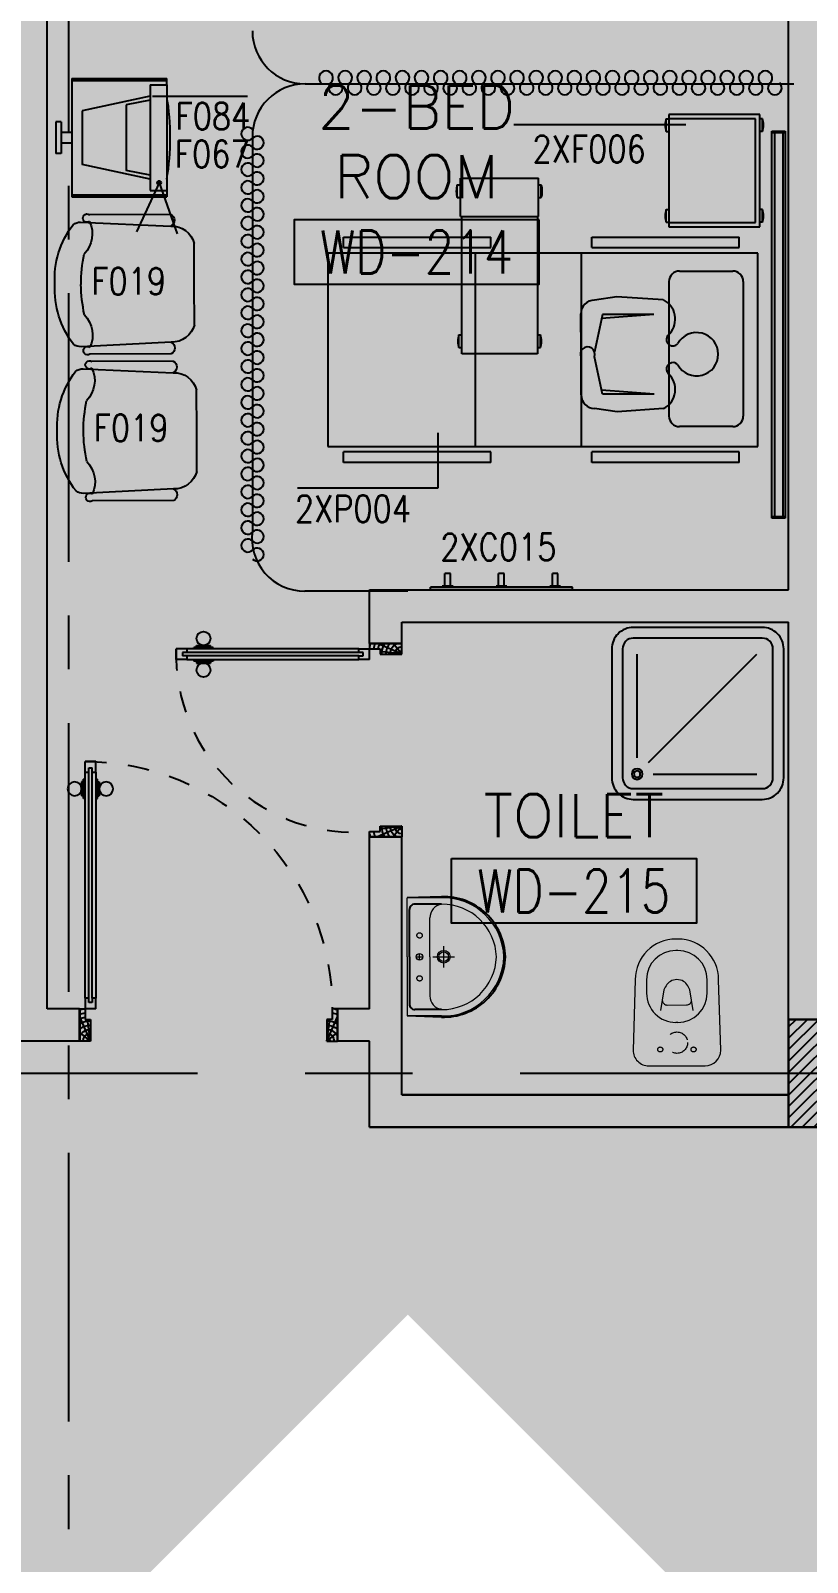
# Model space of a CAD drawing. Extents: x 88852.7 to 88945.7, y 39921.6 to 40001.1.
# Drawn here: x 88924.23 to 88927.85, y 39977.82 to 39984.95 of the extents above; entities that cross this region are included whole.
import ezdxf
from ezdxf.enums import TextEntityAlignment as Align

# ---------------------------------------------------------------- set-up
doc = ezdxf.new("R2010")
doc.units = 0
doc.header["$MEASUREMENT"] = 0
for name, pattern in [('CENTER', [2, 1.25, -0.25, 0.25, -0.25]), ('CENTERX2', [4, 2.5, -0.5, 0.5, -0.5]), ('DASHED', [0.75, 0.5, -0.25]), ('HIDDEN', [0.375, 0.25, -0.125]), ('HIDDEN2', [0.1875, 0.125, -0.0625])]:
    doc.linetypes.add(name, pattern=pattern)
doc.layers.get('0').update_dxf_attribs({"linetype": 'CONTINUOUS'})
for name, color, linetype in [('A-TEXT', 7, 'CONTINUOUS'), ('AXES', 11, 'CENTERX2'), ('AXES1', 11, 'CENTER'), ('COL', 2, 'CONTINUOUS'), ('DOOR', 7, 'CONTINUOUS'), ('FIX', 3, 'CONTINUOUS'), ('HAT', 8, 'CONTINUOUS'), ('MEDICAL', 4, 'CONTINUOUS'), ('NON-MEDICAL', 4, 'CONTINUOUS'), ('RM-BOX', 4, 'CONTINUOUS'), ('RM-NAME', 2, 'CONTINUOUS'), ('RM-NO', 2, 'CONTINUOUS'), ('WALL', 4, 'CONTINUOUS')]:
    doc.layers.add(name, color=color, linetype=linetype)
doc.styles.add('ROMANS', font='ROMANS.shx', dxfattribs={"width": 0.6})
doc.dimstyles.new('DIM-OUT', dxfattribs={"dimscale": 0, "dimtxt": 0.24, "dimasz": 0.08, "dimexe": 0.02, "dimexo": 0.02, "dimgap": 0.05, "dimtad": 1, "dimdec": 0, "dimlfac": 1000, "dimzin": 0, "dimdsep": 46, "dimtxsty": 'ROMANS', "dimblk1": 'ARCHTICK', "dimblk2": 'ARCHTICK', "dimsah": 1, "dimcen": 0.01, "dimdle": 0.08, "dimclrd": 4, "dimclre": 4, "dimclrt": 2, "dimadec": 0, "dimazin": 0, "dimtp": 2, "dimtm": 2, "dimtfac": 0.114286, "dimtdec": 0, "dimtix": 1, "dimtmove": 2, "dimatfit": 3, "dimldrblk": 'ARCHTICK', "dimfxl": 0, "dimtolj": 1, "dimtzin": 0, "dimarcsym": 0})

# ---------------------------------------------------------------- blocks, each defined once
blk = doc.blocks.new('WC1')
at = {"layer": 'FIX', "lineweight": 20}
for p, q in [((-210, 203.8), (-538, 193.8)), ((-475, 140.8), (-538, 140.8)), ((-394.8, 75.7), (-490.4, 60.1)), ((-137, 0), (-137, 130.8)), ((-727, 4.8), (-727, -4.8)), ((-674, 4.8), (-674, -4.8)), ((-533.7, 24.2), (-539.5, 0)), ((-539.5, 0), (-533.7, -24.2)), ((-339, 4.8), (-339, -4.8)), ((-137, -130.8), (-137, 0)), ((-490.4, -60.1), (-394.8, -75.7)), ((-538, -140.8), (-475, -140.8)), ((-538, -193.8), (-210, -203.8)), ((-213.2, -203.8), (-210, -203.8))]:
    blk.add_line(p, q, dxfattribs=at)
at = {"layer": 'FIX', "linetype": 'Continuous', "lineweight": 20}
blk.add_line((-420.1, -47.3), (-420.4, 44.6), dxfattribs=at)
at = {"layer": 'FIX', "linetype": 'HIDDEN', "lineweight": 20, "ltscale": 0.05}
for centre in [(-213.2, 77.5), (-213.2, -77.5)]:
    blk.add_circle(centre, 11.6, dxfattribs=at)
at = {"layer": 'FIX', "linetype": 'HIDDEN2', "lineweight": 20, "ltscale": 0.3}
blk.add_circle((-245, 0), 49.8, dxfattribs=at)
at = {"layer": 'FIX', "lineweight": 20}
for centre, radius, start, end in [((-538, 4.8), 189, 90, 180), ((-210, 130.8), 73, 360, 90), ((-538, 4.8), 136, 90, 180), ((-475, 4.8), 136, 360, 90), ((-473, -6.9), 68.2, 128.92417, 152.84682), ((-464.4, -17.6), 82, 108.49595, 128.92417), ((-538, -4.8), 189, 180, 270), ((-538, -4.8), 136, 180, 270), ((-473, 6.9), 68.2, 207.15318, 231.07583), ((-464.4, 17.6), 82, 231.07583, 251.50405), ((-475, -4.8), 136, 270, 0), ((-210, -130.8), 73, 270, 0)]:
    blk.add_arc(centre, radius, start, end, dxfattribs=at)
at = {"layer": 'FIX', "linetype": 'Continuous', "lineweight": 20}
for centre, start, end in [((-442.7, 45.5), 357.66621, 91.61215), ((-442.4, -45.6), 268.38785, 2.33379)]:
    blk.add_arc(centre, 22.3, start, end, dxfattribs=at)
blk = doc.blocks.new('SHR1')
at = {"layer": 'FIX'}
for p, q in [((-195.7, 195.7), (-700, 700)), ((-142.7, 217.7), (-142.7, 700)), ((-217.7, 142.7), (-700, 142.7))]:
    blk.add_line(p, q, dxfattribs=at)
for points in [[(-825, 125), (-825, 725, -0.414214), (-725, 825), (-125, 825, -0.414214), (-25, 725), (-25, 125, -0.414214), (-125, 25), (-725, 25, -0.414214)], [(-775, 125), (-775, 725, -0.414214), (-725, 775), (-125, 775, -0.414214), (-75, 725), (-75, 125, -0.414214), (-125, 75), (-725, 75, -0.414214)]]:
    blk.add_lwpolyline(points, format="xyb", close=True, dxfattribs=at)
for radius in [25, 15]:
    blk.add_circle((-142.7, 142.7), radius, dxfattribs=at)
blk = doc.blocks.new('LAV1')
at = {"layer": 'FIX', "linetype": 'DASHED', "lineweight": 20, "ltscale": 0.05}
for p, q in [((49.5, 220), (-50.5, 220)), ((-0.5, 170), (-0.5, 270)), ((-0.5, 170), (-0.5, 270))]:
    blk.add_line(p, q, dxfattribs=at)
at = {"layer": 'FIX', "linetype": 'ByBlock', "ltscale": 0.3}
for p, q in [((-280, 210), (-275, 50)), ((-245, 210), (-245, 85)), ((245, 210), (245, 85)), ((280, 210), (275, 50)), ((0, 60), (-220.2, 60)), ((0, 60), (220.2, 60))]:
    blk.add_line(p, q, dxfattribs=at)
at = {"layer": 'FIX', "linetype": 'Continuous', "lineweight": 20}
for p, q in [((-275, 210), (-275, 50)), ((0, 155), (-181.4, 155)), ((0, 155), (181.4, 155)), ((275, 210), (275, 50)), ((0, 50), (-275, 50)), ((0, 50), (-252.5, 50)), ((0, 50), (275, 50)), ((0, 50), (252.5, 50))]:
    blk.add_line(p, q, dxfattribs=at)
at = {"layer": 'FIX', "lineweight": 20}
for p, q in [((15.6, 107.5), (-15.5, 107.5)), ((0, 92), (0, 123))]:
    blk.add_line(p, q, dxfattribs=at)
for centre, radius in [((-0.5, 220), 29.5), ((-0.5, 220), 22.5), ((0, 107.5), 15.5)]:
    blk.add_circle(centre, radius, dxfattribs=at)
at = {"layer": 'FIX', "linetype": 'HIDDEN', "lineweight": 20, "ltscale": 0.05}
for centre in [(-100, 107.5), (100, 107.5)]:
    blk.add_circle(centre, 12.4, dxfattribs=at)
at = {"layer": 'FIX', "linetype": 'ByBlock', "ltscale": 0.3}
for centre, radius, start, end in [((6.9, 220), 287, 91.37765, 182.00641), ((-6.9, 220), 287, 357.99359, 88.62235), ((-220.1, 84.9), 24.9, 179.70214, 269.94861), ((220.1, 84.9), 24.9, 270.05139, 0.29786)]:
    blk.add_arc(centre, radius, start, end, dxfattribs=at)
at = {"layer": 'FIX', "linetype": 'Continuous', "lineweight": 20}
for centre, radius, start, end in [((8.4, 216.7), 283.4, 91.6988, 181.35097), ((-8.4, 216.7), 283.4, 358.64903, 88.3012), ((7.6, 212.5), 252.7, 91.73281, 180.48842), ((-7.6, 212.5), 252.7, 359.51158, 88.26719), ((-179.2, 221.8), 66.9, 190.20056, 268.07863), ((179.2, 221.8), 66.9, 271.92137, 349.79944)]:
    blk.add_arc(centre, radius, start, end, dxfattribs=at)
blk = doc.blocks.new('DOOR100')
at = {"layer": 'DOOR', "color": 0, "linetype": 'ByBlock'}
for p, q in [((-76.1, 1251.1), (-76.1, 1301.1)), ((-76.1, 1301.1), (-26.1, 1301.1)), ((-26.1, 1301.1), (-76.1, 1301.1)), ((-26.1, 1251.1), (-26.1, 1301.1)), ((-83.3, 1128.7), (-83.3, 1218.7)), ((-76.1, 1218.7), (-83.3, 1218.7)), ((-59.1, 1251.1), (-76.1, 1251.1)), ((-59.1, 1251.1), (-59.1, 1271.1)), ((-43.1, 1271.1), (-59.1, 1271.1)), ((-43.1, 1251.1), (-43.1, 1271.1)), ((-26.1, 1251.1), (-43.1, 1251.1)), ((-26.1, 1218.7), (-18.9, 1218.7)), ((-18.9, 1128.7), (-18.9, 1218.7)), ((-92.3, 1206.1), (-92.3, 1141.3)), ((-83.3, 1206.1), (-92.3, 1206.1)), ((-83.3, 1141.3), (-92.3, 1141.3)), ((-83.3, 1206.1), (-83.3, 1141.3)), ((-18.9, 1206.1), (-18.9, 1141.3)), ((-18.9, 1206.1), (-9.9, 1206.1)), ((-18.9, 1141.3), (-9.9, 1141.3)), ((-9.9, 1206.1), (-9.9, 1141.3)), ((-76.1, 1128.7), (-83.3, 1128.7)), ((-26.1, 1128.7), (-18.9, 1128.7)), ((-1201.1, 0), (-1201.1, 150)), ((-1201.1, 150), (-1176.1, 150)), ((-1201.1, 150), (-1201.1, 0)), ((-1176.1, 150), (-1176.1, 100)), ((-76.1, 200), (-59.1, 200)), ((-76.1, 150), (-76.1, 200)), ((-76.1, 150), (-26.1, 150)), ((-59.1, 200), (-59.1, 180)), ((-59.1, 180), (-43.1, 180)), ((-43.1, 200), (-26.1, 200)), ((-43.1, 180), (-43.1, 200)), ((-26.1, 200), (-26.1, 150)), ((-1.1, 150), (-26.1, 150)), ((-26.1, 150), (-26.1, 100)), ((-1.1, 150), (-1.1, 0)), ((-1176.1, 100), (-1151.1, 100)), ((-1151.1, 100), (-1151.1, 0)), ((-51.1, 100), (-51.1, 0)), ((-26.1, 100), (-51.1, 100)), ((-1151.1, 0), (-1201.1, 0)), ((-51.1, 0), (-1.1, 0))]:
    blk.add_line(p, q, dxfattribs=at)
at = {"layer": 'DOOR', "linetype": 'ByBlock'}
for p, q in [((-76.1, 1251.1), (-76.1, 200)), ((-59.1, 200), (-59.1, 1251.1)), ((-43.1, 200), (-43.1, 1251.1)), ((-26.1, 200), (-26.1, 1251.1))]:
    blk.add_line(p, q, dxfattribs=at)
at = {"layer": 'DOOR', "color": 9, "linetype": 'ByBlock'}
for p, q in [((-1151.1, 0), (-1201.1, 113.7)), ((-1151.1, 0), (-1164.4, 100)), ((-51.1, 0), (-1.1, 113.7)), ((-51.1, 0), (-37.7, 100)), ((-1151.1, 0), (-1201.1, 40.1)), ((-51.1, 0), (-1.1, 40.1))]:
    blk.add_line(p, q, dxfattribs=at)
at = {"layer": 'DOOR', "color": 0, "linetype": 'ByBlock'}
for centre in [(-124.6, 1173.7), (22.5, 1173.7)]:
    blk.add_circle(centre, 32.4, dxfattribs=at)
at = {"layer": 'DOOR', "linetype": 'HIDDEN', "ltscale": 0.5}
blk.add_arc((-26.8, 151.9), 1149.2, 89.96096, 180.09315, dxfattribs=at)
at = {"layer": 'DOOR', "color": 9, "linetype": 'ByBlock'}
for centre, radius, start, end in [((-1151.1, 0), 154.4, 103.71423, 108.89471), ((-51.1, 0), 154.4, 71.10529, 76.28577), ((-1151.1, 0), 134.4, 100.71998, 111.84015), ((-1151.1, 0), 94.4, 90, 121.98181), ((-1151.1, 0), 74.4, 90, 132.22357), ((-51.1, 0), 94.4, 58.01819, 90), ((-51.1, 0), 74.4, 47.77643, 90), ((-51.1, 0), 134.4, 68.15985, 79.28002), ((-51.1, 0), 114.4, 64.08384, 77.37743), ((-1151.1, 0), 54.4, 90, 156.79262), ((-1151.1, 0), 34.4, 90, 180), ((-1151.1, 0), 14.4, 90, 180), ((-51.1, 0), 54.4, 23.20738, 90), ((-51.1, 0), 34.4, 0, 90), ((-51.1, 0), 14.4, 0, 90)]:
    blk.add_arc(centre, radius, start, end, dxfattribs=at)
blk = doc.blocks.new('DOOR90')
at = {"layer": 'DOOR', "linetype": 'ByBlock'}
for p, q in [((0, 0), (-150, 0)), ((-200, -25), (-1000, -25)), ((-200, -42), (-1000, -42)), ((-200, -58), (-1000, -58)), ((-1000, -75), (-200, -75))]:
    blk.add_line(p, q, dxfattribs=at)
at = {"layer": 'DOOR', "color": 0, "linetype": 'ByBlock'}
for p, q in [((-150, 0), (-150, -25)), ((-150, 0), (0, 0)), ((0, -50), (0, 0)), ((-1050, -25), (-1050, -75)), ((-1050, -75), (-1050, -25)), ((-1000, -25), (-1050, -25)), ((-1020, -42), (-1020, -58)), ((-1000, -42), (-1020, -42)), ((-1000, -58), (-1020, -58)), ((-1000, -25), (-1000, -42)), ((-1000, -58), (-1000, -75)), ((-967.6, -25), (-967.6, -17.8)), ((-877.6, -17.8), (-967.6, -17.8)), ((-955, -17.8), (-955, -8.8)), ((-955, -8.8), (-890.2, -8.8)), ((-955, -17.8), (-890.2, -17.8)), ((-890.2, -17.8), (-890.2, -8.8)), ((-877.6, -25), (-877.6, -17.8)), ((-200, -42), (-200, -25)), ((-200, -25), (-150, -25)), ((-180, -42), (-200, -42)), ((-200, -75), (-200, -58)), ((-200, -58), (-180, -58)), ((-180, -58), (-180, -42)), ((-150, -75), (-150, -25)), ((-150, -25), (-100, -25)), ((-100, -25), (-100, -50)), ((-100, -50), (0, -50)), ((-1000, -75), (-1050, -75)), ((-967.6, -75), (-967.6, -82.2)), ((-877.6, -82.2), (-967.6, -82.2)), ((-955, -82.2), (-955, -91.2)), ((-955, -82.2), (-890.2, -82.2)), ((-955, -91.2), (-890.2, -91.2)), ((-890.2, -82.2), (-890.2, -91.2)), ((-877.6, -75), (-877.6, -82.2)), ((-150, -75), (-200, -75)), ((-100, -850), (0, -850)), ((-100, -875), (-100, -850)), ((0, -850), (0, -900)), ((-150, -900), (-150, -875)), ((-150, -875), (-100, -875)), ((0, -900), (-150, -900)), ((-150, -900), (0, -900))]:
    blk.add_line(p, q, dxfattribs=at)
at = {"layer": 'DOOR', "color": 9, "linetype": 'ByBlock'}
for p, q in [((0, -50), (-113.7, 0)), ((0, -50), (-40.1, 0)), ((0, -50), (-100, -36.6)), ((0, -850), (-113.7, -900)), ((0, -850), (-100, -863.4)), ((0, -850), (-40.1, -900))]:
    blk.add_line(p, q, dxfattribs=at)
at = {"layer": 'DOOR', "color": 0, "linetype": 'ByBlock'}
for centre in [(-922.6, 23.5), (-922.6, -123.5)]:
    blk.add_circle(centre, 32.4, dxfattribs=at)
at = {"layer": 'DOOR', "color": 9, "linetype": 'ByBlock'}
for centre, radius, start, end in [((0, -50), 74.4, 137.77643, 180), ((0, -50), 54.4, 113.20738, 180), ((0, -50), 154.4, 161.10529, 166.28577), ((0, -50), 134.4, 158.15985, 169.28002), ((0, -50), 114.4, 154.08384, 167.37743), ((0, -50), 94.4, 148.01819, 180), ((0, -50), 34.4, 90, 180), ((0, -50), 14.4, 90, 180), ((0, -850), 94.4, 180, 211.98181), ((0, -850), 74.4, 180, 222.22357), ((0, -850), 54.4, 180, 246.79262), ((0, -850), 34.4, 180, 270), ((0, -850), 14.4, 180, 270), ((0, -850), 154.4, 193.71423, 198.89471), ((0, -850), 134.4, 190.71998, 201.84015)]:
    blk.add_arc(centre, radius, start, end, dxfattribs=at)
at = {"layer": 'DOOR', "linetype": 'HIDDEN', "ltscale": 0.5}
blk.add_arc((-222.2, -50), 828.2, 178.27012, 275.00304, dxfattribs=at)
blk = doc.blocks.new('RM1')
at = {"layer": 'RM-BOX'}
blk.add_lwpolyline([(569.9, -200), (-569.9, -200), (-569.9, -500), (569.9, -500)], close=True, dxfattribs=at)
at = {"layer": 'RM-NAME', "style": 'ROMANS'}
for tag, p in [('ROOMNAME1', (0, 323.8)), ('ROOMNAME2', (0, 0))]:
    blk.add_attdef(tag, text='', height=200, dxfattribs=at).set_placement(p, align=Align.MIDDLE)
at = {"layer": 'RM-NO', "style": 'ROMANS', "width": 0.8}
blk.add_attdef('ROOMNO', text='', height=200, dxfattribs=at).set_placement((0, -350), align=Align.MIDDLE)
blk = doc.blocks.new('*X572')
at = {"color": 0}
for p, q in [((245928.6, 169932.3), (246386, 170389.7)), ((245928.6, 169985.3), (246333, 170389.7)), ((245928.6, 170038.3), (246280, 170389.7)), ((245928.6, 170091.4), (246226.9, 170389.7)), ((245928.6, 170144.4), (246173.9, 170389.7)), ((245928.6, 170197.4), (246120.9, 170389.7)), ((245928.6, 170250.5), (246067.8, 170389.7)), ((245928.6, 170303.5), (246014.8, 170389.7)), ((245928.6, 170356.5), (245961.8, 170389.7)), ((245939.1, 169889.7), (246428.6, 170379.2)), ((245992.1, 169889.7), (246428.6, 170326.2)), ((246045.1, 169889.7), (246428.6, 170273.2)), ((246098.2, 169889.7), (246428.6, 170220.1)), ((246151.2, 169889.7), (246428.6, 170167.1)), ((246204.2, 169889.7), (246428.6, 170114.1)), ((246257.3, 169889.7), (246428.6, 170061)), ((246310.3, 169889.7), (246428.6, 170008)), ((246363.3, 169889.7), (246428.6, 169955)), ((246416.4, 169889.7), (246428.6, 169901.9))]:
    blk.add_line(p, q, dxfattribs=at)
blk = doc.blocks.new('COL50')
at = {"layer": 'COL'}
blk.add_lwpolyline([(-250, 250), (-250, -250), (250, -250), (250, 250)], close=True, dxfattribs=at)

msp = doc.modelspace()

# ---------------------------------------------------------------- linework, layer by layer
at = {"layer": 'AXES'}
msp.add_line((88945.0103, 39980.0996), (88876.9703, 39980.0996), dxfattribs=at)
at = {"layer": 'AXES1'}
msp.add_line((88924.4103, 39928.4796), (88924.4103, 39987.2996), dxfattribs=at)
msp.add_line((88924.4103, 39928.4796), (88924.4103, 39987.2996), dxfattribs=at)
at = {"layer": 'MEDICAL'}
for p, q in [((88924.4242, 39984.7282), (88924.4242, 39984.1771)), ((88924.4242, 39984.7282), (88924.8671, 39984.7282)), ((88924.4242, 39984.7184), (88924.8671, 39984.7184)), ((88924.7897, 39984.6987), (88924.8671, 39984.6987)), ((88924.7897, 39984.6987), (88924.7897, 39984.2066)), ((88924.8671, 39984.6987), (88924.8671, 39984.7282)), ((88924.8671, 39984.6987), (88924.8671, 39984.2066)), ((88925.5109, 39984.7035), (88927.7844, 39984.7035)), ((88924.7897, 39984.646), (88924.4734, 39984.5774)), ((88924.7897, 39984.6273), (88924.6772, 39984.6054)), ((88924.4734, 39984.5774), (88924.4734, 39984.3279)), ((88924.6772, 39984.6054), (88924.6772, 39984.2999)), ((88927.1906, 39984.4824), (88927.1906, 39984.5414)), ((88927.1906, 39984.5414), (88927.2027, 39984.5414)), ((88927.2027, 39984.5602), (88927.2027, 39984.0386)), ((88927.626, 39984.5602), (88927.2027, 39984.5602)), ((88927.626, 39984.0386), (88927.626, 39984.5602)), ((88927.6381, 39984.5414), (88927.626, 39984.5414)), ((88927.6381, 39984.4824), (88927.6381, 39984.5414)), ((88924.3505, 39984.5265), (88924.3505, 39984.3788)), ((88924.3749, 39984.5265), (88924.3505, 39984.5265)), ((88924.3749, 39984.5265), (88924.3749, 39984.3788)), ((88924.4242, 39984.4773), (88924.3749, 39984.4773)), ((88927.1906, 39984.4824), (88927.2027, 39984.4824)), ((88927.6063, 39984.5406), (88927.2027, 39984.5406)), ((88927.6063, 39984.0583), (88927.6063, 39984.5406)), ((88927.6381, 39984.4824), (88927.626, 39984.4824)), ((88927.6814, 39982.6825), (88927.6814, 39984.4828)), ((88927.6814, 39984.4828), (88927.7444, 39984.4828)), ((88927.6814, 39984.4767), (88927.7444, 39984.4767)), ((88927.696, 39982.6886), (88927.696, 39984.4767)), ((88927.7329, 39984.4767), (88927.7329, 39982.6886)), ((88927.7444, 39984.4828), (88927.7444, 39982.6825)), ((88924.4242, 39984.428), (88924.3749, 39984.428)), ((88925.2648, 39984.4574), (88925.2648, 39982.6222)), ((88924.3749, 39984.3788), (88924.3505, 39984.3788)), ((88924.7897, 39984.2593), (88924.4734, 39984.3279)), ((88924.7897, 39984.278), (88924.6772, 39984.2999)), ((88926.2328, 39984.0871), (88926.2328, 39984.2643)), ((88926.2328, 39984.2643), (88926.597, 39984.2643)), ((88926.597, 39984.0871), (88926.597, 39984.2643)), ((88924.4242, 39984.1869), (88924.8671, 39984.1869)), ((88924.8308, 39984.2431), (88924.726, 39984.0145)), ((88924.7897, 39984.2066), (88924.8671, 39984.2066)), ((88924.8308, 39984.2431), (88924.9156, 39984.0063)), ((88924.8671, 39984.2066), (88924.8671, 39984.1771)), ((88926.2186, 39984.2333), (88926.2328, 39984.2333)), ((88926.2186, 39984.1742), (88926.2186, 39984.2333)), ((88926.597, 39984.2333), (88926.609, 39984.2333)), ((88926.609, 39984.1742), (88926.609, 39984.2333)), ((88924.4242, 39984.1771), (88924.8671, 39984.1771)), ((88926.2186, 39984.1742), (88926.2328, 39984.1742)), ((88926.597, 39984.1742), (88926.609, 39984.1742)), ((88927.1906, 39984.0596), (88927.1906, 39984.1187)), ((88927.1906, 39984.1187), (88927.2027, 39984.1187)), ((88927.6381, 39984.1187), (88927.626, 39984.1187)), ((88927.6381, 39984.0596), (88927.6381, 39984.1187)), ((88926.2328, 39984.0871), (88926.597, 39984.0871)), ((88926.239, 39983.4474), (88926.239, 39984.0871)), ((88926.5909, 39984.0871), (88926.5909, 39983.4474)), ((88927.1906, 39984.0596), (88927.2027, 39984.0596)), ((88927.2027, 39984.0583), (88927.6063, 39984.0583)), ((88927.6381, 39984.0596), (88927.626, 39984.0596)), ((88925.6886, 39983.9414), (88925.6886, 39983.9906)), ((88925.6886, 39983.9906), (88926.3744, 39983.9906)), ((88926.3744, 39983.9414), (88926.3744, 39983.9906)), ((88926.8444, 39983.9414), (88926.8444, 39983.9906)), ((88926.8444, 39983.9906), (88927.5302, 39983.9906)), ((88927.2027, 39984.0386), (88927.626, 39984.0386)), ((88927.5302, 39983.9414), (88927.5302, 39983.9906)), ((88925.6162, 39983.9164), (88925.6162, 39983.0164)), ((88927.6162, 39983.9164), (88925.6162, 39983.9164)), ((88925.6886, 39983.9414), (88926.3744, 39983.9414)), ((88926.3036, 39983.0164), (88926.3036, 39983.9164)), ((88926.7958, 39983.0164), (88926.7958, 39983.9164)), ((88926.8444, 39983.9414), (88927.5302, 39983.9414)), ((88927.6162, 39983.0164), (88927.6162, 39983.9164)), ((88927.2526, 39983.8325), (88927.5, 39983.8325)), ((88927.2034, 39983.7832), (88927.2034, 39983.1579)), ((88927.5493, 39983.7832), (88927.5493, 39983.1579)), ((88926.2261, 39983.5352), (88926.239, 39983.5352)), ((88926.2261, 39983.4762), (88926.2261, 39983.5352)), ((88926.2261, 39983.4762), (88926.239, 39983.4762)), ((88926.5909, 39983.5352), (88926.6052, 39983.5352)), ((88926.5909, 39983.4762), (88926.6052, 39983.4762)), ((88926.6052, 39983.4762), (88926.6052, 39983.5352)), ((88926.5909, 39983.4474), (88926.239, 39983.4474)), ((88927.5, 39983.1087), (88927.2526, 39983.1087)), ((88925.6162, 39983.0164), (88927.6162, 39983.0164)), ((88926.3744, 39982.9914), (88925.6886, 39982.9914)), ((88925.6886, 39982.9422), (88925.6886, 39982.9914)), ((88926.3744, 39982.9422), (88926.3744, 39982.9914)), ((88926.8444, 39982.9422), (88926.8444, 39982.9914)), ((88927.5302, 39982.9914), (88926.8444, 39982.9914)), ((88927.5302, 39982.9422), (88927.5302, 39982.9914)), ((88926.3744, 39982.9422), (88925.6886, 39982.9422)), ((88927.5302, 39982.9422), (88926.8444, 39982.9422)), ((88927.7444, 39982.6886), (88927.6814, 39982.6886)), ((88927.7444, 39982.6825), (88927.6814, 39982.6825)), ((88925.9884, 39982.3436), (88925.5087, 39982.3436))]:
    msp.add_line(p, q, dxfattribs=at)
at = {"layer": 'MEDICAL', "const_width": 0.000738}
for points in [[(88924.726, 39984.0374, -1), (88924.726, 39984.0367, -1)], [(88924.9156, 39984.0289, -1), (88924.9156, 39984.0281, -1)]]:
    msp.add_lwpolyline(points, format="xyb", close=True, dxfattribs=at)
at = {"layer": 'MEDICAL'}
for radius in [0.00868, 0.00533]:
    msp.add_circle((88924.8312, 39984.2436), radius, dxfattribs=at)
for centre, radius, start, end in [((88925.5109, 39984.9496), 0.2461, 180, 270), ((88925.5109, 39984.4574), 0.2461, 90, 180.00129), ((88923.6971, 39984.4527), 1.1858, 350.61528, 9.38472), ((88927.2767, 39984.5119), 0.091, 161.07536, 198.92464), ((88927.552, 39984.5119), 0.091, 341.07536, 18.92464), ((88926.3047, 39984.2037), 0.091, 161.07536, 198.92464), ((88926.5228, 39984.2037), 0.091, 341.07536, 18.92464), ((88927.2767, 39984.0892), 0.091, 161.07536, 198.92464), ((88927.552, 39984.0892), 0.091, 341.07536, 18.92464), ((88927.2526, 39983.7832), 0.0492, 90, 180), ((88927.5, 39983.7832), 0.0492, 0, 90), ((88926.3122, 39983.5057), 0.091, 161.07536, 198.92464), ((88926.5191, 39983.5057), 0.091, 341.07536, 18.92464), ((88927.2526, 39983.1579), 0.0492, 180, 270), ((88927.5, 39983.1579), 0.0492, 270, 0), ((88925.5087, 39982.5896), 0.2461, 172.38247, 270)]:
    msp.add_arc(centre, radius, start, end, dxfattribs=at)
at = {"layer": 'MEDICAL', "color": 15}
for centre, radius, start, end in [((88925.6077, 39984.7314), 0.0322, 313.56836, 226.43164), ((88925.6965, 39984.7314), 0.0322, 313.56836, 226.43164), ((88925.7854, 39984.7314), 0.0322, 313.56836, 226.43164), ((88925.8743, 39984.7314), 0.0322, 313.56836, 226.43164), ((88925.9632, 39984.7314), 0.0322, 313.56836, 226.43164), ((88926.052, 39984.7314), 0.0322, 313.56836, 226.43164), ((88926.1409, 39984.7314), 0.0322, 313.56836, 226.43164), ((88926.2298, 39984.7314), 0.0322, 313.56836, 226.43164), ((88926.3186, 39984.7314), 0.0322, 313.56836, 226.43164), ((88926.4075, 39984.7314), 0.0322, 313.56836, 226.43164), ((88926.4964, 39984.7314), 0.0322, 313.56836, 226.43164), ((88926.5852, 39984.7314), 0.0322, 313.56836, 226.43164), ((88926.6741, 39984.7314), 0.0322, 313.56836, 226.43164), ((88926.763, 39984.7314), 0.0322, 313.56836, 226.43164), ((88926.8518, 39984.7314), 0.0322, 313.56836, 226.43164), ((88926.9407, 39984.7314), 0.0322, 313.56836, 226.43164), ((88927.0296, 39984.7314), 0.0322, 313.56836, 226.43164), ((88927.1184, 39984.7314), 0.0322, 313.56836, 226.43164), ((88927.2073, 39984.7314), 0.0322, 313.56836, 226.43164), ((88927.2962, 39984.7314), 0.0322, 313.56836, 226.43164), ((88927.385, 39984.7314), 0.0322, 313.56836, 226.43164), ((88927.4739, 39984.7314), 0.0322, 313.56836, 226.43164), ((88927.5628, 39984.7314), 0.0322, 313.56836, 226.43164), ((88927.6516, 39984.7314), 0.0322, 313.56836, 226.43164), ((88925.6521, 39984.6847), 0.0322, 133.56836, 46.43164), ((88925.741, 39984.6847), 0.0322, 133.56836, 46.43164), ((88925.8299, 39984.6847), 0.0322, 133.56836, 46.43164), ((88925.9187, 39984.6847), 0.0322, 133.56836, 46.43164), ((88926.0076, 39984.6847), 0.0322, 133.56836, 46.43164), ((88926.0965, 39984.6847), 0.0322, 133.56836, 46.43164), ((88926.1853, 39984.6847), 0.0322, 133.56836, 46.43164), ((88926.2742, 39984.6847), 0.0322, 133.56836, 46.43164), ((88926.3631, 39984.6847), 0.0322, 133.56836, 46.43164), ((88926.4519, 39984.6847), 0.0322, 133.56836, 46.43164), ((88926.5408, 39984.6847), 0.0322, 133.56836, 46.43164), ((88926.6297, 39984.6847), 0.0322, 133.56836, 46.43164), ((88926.7185, 39984.6847), 0.0322, 133.56836, 46.43164), ((88926.8074, 39984.6847), 0.0322, 133.56836, 46.43164), ((88926.8963, 39984.6847), 0.0322, 133.56836, 46.43164), ((88926.9851, 39984.6847), 0.0322, 133.56836, 46.43164), ((88927.074, 39984.6847), 0.0322, 133.56836, 46.43164), ((88927.1629, 39984.6847), 0.0322, 133.56836, 46.43164), ((88927.2517, 39984.6847), 0.0322, 133.56836, 46.43164), ((88927.3406, 39984.6847), 0.0322, 133.56836, 46.43164), ((88927.4295, 39984.6847), 0.0322, 133.56836, 46.43164), ((88927.5183, 39984.6847), 0.0322, 133.56836, 46.43164), ((88927.6072, 39984.6847), 0.0322, 133.56836, 46.43164), ((88927.6961, 39984.6847), 0.0322, 133.56836, 46.43164), ((88925.2437, 39984.4714), 0.0302, 43.56836, 316.43164), ((88925.2437, 39984.3881), 0.0302, 43.56836, 316.43164), ((88925.2875, 39984.4298), 0.0302, 223.56836, 136.43164), ((88925.2437, 39984.3048), 0.0302, 43.56836, 316.43164), ((88925.2875, 39984.3465), 0.0302, 223.56836, 136.43164), ((88925.2875, 39984.2632), 0.0302, 223.56836, 136.43164), ((88925.2437, 39984.2215), 0.0302, 43.56836, 316.43164), ((88925.2875, 39984.1798), 0.0302, 223.56836, 136.43164), ((88925.2437, 39984.1382), 0.0302, 43.56836, 316.43164), ((88925.2875, 39984.0965), 0.0302, 223.56836, 136.43164), ((88925.2437, 39984.0549), 0.0302, 43.56836, 316.43164), ((88925.2875, 39984.0132), 0.0302, 223.56836, 136.43164), ((88925.2437, 39983.9716), 0.0302, 43.56836, 316.43164), ((88925.2437, 39983.8883), 0.0302, 43.56836, 316.43164), ((88925.2875, 39983.9299), 0.0302, 223.56836, 136.43164), ((88925.2437, 39983.8049), 0.0302, 43.56836, 316.43164), ((88925.2875, 39983.8466), 0.0302, 223.56836, 136.43164), ((88925.2875, 39983.7633), 0.0302, 223.56836, 136.43164), ((88925.2437, 39983.7216), 0.0302, 43.56836, 316.43164), ((88925.2875, 39983.68), 0.0302, 223.56836, 136.43164), ((88925.2437, 39983.6383), 0.0302, 43.56836, 316.43164), ((88925.2875, 39983.5967), 0.0302, 223.56836, 136.43164), ((88925.2437, 39983.555), 0.0302, 43.56836, 316.43164), ((88925.2875, 39983.5133), 0.0302, 223.56836, 136.43164), ((88925.2437, 39983.4717), 0.0302, 43.56836, 316.43164), ((88925.2437, 39983.3884), 0.0302, 43.56836, 316.43164), ((88925.2875, 39983.43), 0.0302, 223.56836, 136.43164), ((88925.2437, 39983.3051), 0.0302, 43.56836, 316.43164), ((88925.2875, 39983.3467), 0.0302, 223.56836, 136.43164), ((88925.2875, 39983.2634), 0.0302, 223.56836, 136.43164), ((88925.2437, 39983.2217), 0.0302, 43.56836, 316.43164), ((88925.2875, 39983.1801), 0.0302, 223.56836, 136.43164), ((88925.2437, 39983.1384), 0.0302, 43.56836, 316.43164), ((88925.2875, 39983.0968), 0.0302, 223.56836, 136.43164), ((88925.2437, 39983.0551), 0.0302, 43.56836, 316.43164), ((88925.2437, 39982.9718), 0.0302, 43.56836, 316.43164), ((88925.2875, 39983.0135), 0.0302, 223.56836, 136.43164), ((88925.2437, 39982.8885), 0.0302, 43.56836, 316.43164), ((88925.2875, 39982.9301), 0.0302, 223.56836, 136.43164), ((88925.2437, 39982.8052), 0.0302, 43.56836, 316.43164), ((88925.2875, 39982.8468), 0.0302, 223.56836, 136.43164), ((88925.2875, 39982.7635), 0.0302, 223.56836, 136.43164), ((88925.2437, 39982.7219), 0.0302, 43.56836, 316.43164), ((88925.2875, 39982.6802), 0.0302, 223.56836, 136.43164), ((88925.2437, 39982.6386), 0.0302, 43.56836, 316.43164), ((88925.2875, 39982.5969), 0.0302, 223.56836, 136.43164), ((88925.2437, 39982.5552), 0.0302, 43.56836, 316.43164), ((88925.2875, 39982.5136), 0.0302, 223.56836, 136.43164)]:
    msp.add_arc(centre, radius, start, end, dxfattribs=at)
at = {"layer": 'NON-MEDICAL', "extrusion": (0, 0, -1)}
for p, q in [((88924.4657, 39984.06), (88924.8856, 39984.042)), ((88924.8854, 39984.096), (88924.5071, 39984.0947)), ((88924.9946, 39983.7721), (88924.994, 39983.9613)), ((88924.9953, 39983.5829), (88924.9946, 39983.7721)), ((88924.8874, 39983.5015), (88924.4677, 39983.4805)), ((88924.8876, 39983.4474), (88924.5093, 39983.4461)), ((88924.8966, 39983.4135), (88924.5183, 39983.4122)), ((88924.4769, 39983.3775), (88924.8968, 39983.3595)), ((88925.0058, 39983.0896), (88925.0052, 39983.2788)), ((88925.0064, 39982.9004), (88925.0058, 39983.0896)), ((88924.8986, 39982.819), (88924.4789, 39982.798)), ((88924.8988, 39982.7649), (88924.5205, 39982.7636))]:
    msp.add_line(p, q, dxfattribs=at)
at = {"layer": 'NON-MEDICAL'}
for p, q in [((88926.9615, 39983.7132), (88926.8568, 39983.6964)), ((88927.1771, 39983.6982), (88926.9615, 39983.7132)), ((88926.7942, 39983.4601), (88926.794, 39983.6335)), ((88926.8934, 39983.6307), (88926.857, 39983.4566)), ((88927.1332, 39983.631), (88926.8896, 39983.6124)), ((88927.1332, 39983.631), (88926.8934, 39983.6307)), ((88926.7944, 39983.2564), (88926.7942, 39983.4302)), ((88926.8938, 39983.2594), (88926.857, 39983.4337)), ((88927.1337, 39983.2597), (88926.89, 39983.2777)), ((88927.1337, 39983.2597), (88926.8938, 39983.2594)), ((88926.9621, 39983.177), (88926.8573, 39983.1936)), ((88927.1777, 39983.1925), (88926.9621, 39983.177)), ((88926.1863, 39982.4254), (88926.1609, 39982.4254)), ((88926.1609, 39982.3669), (88926.1609, 39982.4254)), ((88926.1863, 39982.3669), (88926.1863, 39982.4254)), ((88926.4363, 39982.4254), (88926.4109, 39982.4254)), ((88926.4109, 39982.3669), (88926.4109, 39982.4254)), ((88926.4363, 39982.3669), (88926.4363, 39982.4254)), ((88926.6609, 39982.3669), (88926.6609, 39982.4254)), ((88926.6863, 39982.4254), (88926.6609, 39982.4254)), ((88926.6863, 39982.3669), (88926.6863, 39982.4254)), ((88926.0934, 39982.3492), (88926.0934, 39982.3619)), ((88926.7538, 39982.3619), (88926.0934, 39982.3619)), ((88926.7538, 39982.3492), (88926.0934, 39982.3492)), ((88926.1986, 39982.3669), (88926.1486, 39982.3669)), ((88926.1486, 39982.3619), (88926.1486, 39982.3669)), ((88926.1986, 39982.3619), (88926.1986, 39982.3669)), ((88926.3986, 39982.3619), (88926.3986, 39982.3669)), ((88926.4486, 39982.3669), (88926.3986, 39982.3669)), ((88926.4486, 39982.3619), (88926.4486, 39982.3669)), ((88926.6486, 39982.3619), (88926.6486, 39982.3669)), ((88926.6986, 39982.3669), (88926.6486, 39982.3669)), ((88926.6986, 39982.3619), (88926.6986, 39982.3669)), ((88926.7538, 39982.3492), (88926.7538, 39982.3619))]:
    msp.add_line(p, q, dxfattribs=at)
at = {"layer": 'NON-MEDICAL', "extrusion": (0, 0, -1)}
for centre, radius, start, end in [((-88924.7572, 39983.796), 0.412, 356.36093, 37.75712), ((-88924.4641, 39984.0091), 0.051, 50.2645, 91.892), ((-88924.4959, 39984.0787), 0.0195, 234.64829, 124.96008), ((-88924.3848, 39984.0054), 0.1352, 154.8807, 223.77179), ((-88924.8715, 39984.0689), 0.0304, 117.22552, 242.38284), ((-88924.8895, 39983.934), 0.108, 87.9438, 165.40436), ((-88925.2184, 39983.7631), 0.7509, 0.54762, 11.42695), ((-88924.7574, 39983.7465), 0.412, 321.85124, 3.24743), ((-88925.2183, 39983.7826), 0.7509, 348.18141, 359.06074), ((-88924.3864, 39983.5346), 0.1352, 135.83657, 204.72766), ((-88924.8906, 39983.6094), 0.108, 194.204, 271.66456), ((-88924.4657, 39983.5315), 0.051, 267.71636, 309.34386), ((-88924.498, 39983.4621), 0.0195, 234.64829, 124.96008), ((-88924.8735, 39983.4744), 0.0304, 117.22552, 242.38284), ((-88924.5071, 39983.3962), 0.0195, 234.64829, 124.96008), ((-88924.8827, 39983.3864), 0.0304, 117.22552, 242.38284), ((-88924.7684, 39983.1135), 0.412, 356.36093, 37.75712), ((-88924.4753, 39983.3266), 0.051, 50.2645, 91.892), ((-88924.396, 39983.3229), 0.1352, 154.8807, 223.77179), ((-88924.9007, 39983.2515), 0.108, 87.9438, 165.40436), ((-88925.2296, 39983.0806), 0.7509, 0.54762, 11.42695), ((-88924.7686, 39983.064), 0.412, 321.85124, 3.24743), ((-88925.2295, 39983.1001), 0.7509, 348.18141, 359.06074), ((-88924.3976, 39982.8521), 0.1352, 135.83657, 204.72766), ((-88924.9018, 39982.9269), 0.108, 194.204, 271.66456), ((-88924.4769, 39982.849), 0.051, 267.71636, 309.34386), ((-88924.5092, 39982.7796), 0.0195, 234.64829, 124.96008), ((-88924.8847, 39982.7919), 0.0304, 117.22552, 242.38284)]:
    msp.add_arc(centre, radius, start, end, dxfattribs=at)
at = {"layer": 'NON-MEDICAL'}
for centre, radius, start, end in [((88926.8568, 39983.6336), 0.0629, 90.0677, 180.0677), ((88927.1327, 39983.6088), 0.0998, 318.57927, 63.55686), ((88927.3319, 39983.4456), 0.1006, 209.37144, 150.76397), ((88926.8249, 39983.4452), 0.0341, 340.30516, 205.99298), ((88927.2213, 39983.5139), 0.0299, 150.96738, 320.02399), ((88927.236, 39983.5058), 0.0466, 127.5931, 151.11719), ((88927.2214, 39983.377), 0.0299, 40.11142, 209.16803), ((88927.1331, 39983.2818), 0.0998, 296.57855, 48.53735), ((88927.2361, 39983.3851), 0.0466, 209.01822, 232.54231), ((88926.8573, 39983.2564), 0.0629, 180.0677, 270.0677)]:
    msp.add_arc(centre, radius, start, end, dxfattribs=at)
at = {"layer": 'WALL'}
for p, q in [((88924.3103, 39980.3996), (88924.3103, 39987.0496)), ((88927.7603, 39982.3496), (88927.7603, 39987.0496)), ((88925.8103, 39982.0996), (88925.8103, 39982.3496)), ((88925.8103, 39982.3496), (88927.7603, 39982.3496)), ((88925.9603, 39982.0996), (88925.9603, 39982.1996)), ((88925.9603, 39982.1996), (88927.7603, 39982.1996)), ((88927.7603, 39980.3496), (88927.7603, 39982.1996)), ((88925.8103, 39982.0996), (88925.9603, 39982.0996)), ((88925.8103, 39981.1996), (88925.9603, 39981.1996)), ((88925.8103, 39980.3996), (88925.8103, 39981.1996)), ((88925.9603, 39979.9996), (88925.9603, 39981.1996)), ((88925.8103, 39979.8496), (88925.8103, 39980.2496))]:
    msp.add_line(p, q, dxfattribs=at)
at = {"layer": 'WALL', "linetype": 'ByBlock'}
for p, q in [((88924.4603, 39980.3996), (88924.3103, 39980.3996)), ((88925.8103, 39980.3996), (88925.6603, 39980.3996)), ((88924.4603, 39980.2496), (88924.0103, 39980.2496)), ((88925.8103, 39980.2496), (88925.6603, 39980.2496)), ((88927.7603, 39979.9996), (88925.9603, 39979.9996)), ((88925.9603, 39979.9996), (88927.7603, 39979.9996)), ((88925.9603, 39979.9996), (88927.7603, 39979.9996)), ((88927.7603, 39979.8496), (88925.8103, 39979.8496)), ((88927.7603, 39979.8496), (88925.8103, 39979.8496)), ((88925.8103, 39979.8496), (88927.7603, 39979.8496))]:
    msp.add_line(p, q, dxfattribs=at)
at = {"layer": 'WALL', "color": 2, "linetype": 'ByBlock'}
for p, q in [((88924.4603, 39980.2496), (88924.4603, 39980.3996)), ((88925.6603, 39980.2496), (88925.6603, 39980.3996))]:
    msp.add_line(p, q, dxfattribs=at)
at = {"layer": 'WALL', "linetype": 'ByBlock', "ltscale": 0.3}
msp.add_lwpolyline([(88928.2603, 39980.3496), (88927.7603, 39980.3496), (88927.7603, 39979.8496), (88928.2603, 39979.8496)], close=True, dxfattribs=at)

# ---------------------------------------------------------------- block references
at = {"layer": 'COL', "xscale": -0.001000000003841706, "yscale": 0.000999999996565748, "zscale": 0.001}
msp.add_blockref('COL50', (88928.0103, 39980.0996), dxfattribs=at)
at = {"layer": 'DOOR', "color": 0, "linetype": 'ByBlock', "yscale": 0.000999999996565748, "zscale": 0.001}
for name, p, xscale in [('DOOR90', (88925.9603, 39982.0996), 0.001000000003841706), ('DOOR100', (88924.4603, 39980.2496), -0.001000000003841706)]:
    msp.add_blockref(name, p, dxfattribs=dict(at, xscale=xscale))
at = {"layer": 'FIX', "xscale": -0.001000000003841706, "yscale": 0.000999999996565748, "zscale": 0.001}
msp.add_blockref('SHR1', (88926.9123, 39981.3496), dxfattribs=at)
at = {"layer": 'FIX', "xscale": 0.000999999996565748, "yscale": 0.000999999996565748, "zscale": 0.001, "rotation": 270}
for name, p in [('LAV1', (88925.9353, 39980.6416)), ('WC1', (88927.2403, 39979.9976))]:
    msp.add_blockref(name, p, dxfattribs=at)
at = {"layer": 'HAT', "xscale": 0.001000000003841706, "yscale": 0.000999999996565748, "zscale": 0.001}
msp.add_blockref('*X572', (88681.8317, 39809.9598), dxfattribs=at)
at = {"layer": 'RM-NAME', "xscale": 0.001000000003841706, "yscale": 0.000999999996565748, "zscale": 0.001}
msp.add_blockref('RM1', (88926.0289, 39984.2716), dxfattribs=at).add_auto_attribs({'ROOMNO': 'WD-214', 'ROOMNAME2': 'ROOM', 'ROOMNAME1': '2-BED'})
at = {"layer": 'RM-NAME'}
ref = msp.add_blockref('RM1', (88926.7608, 39981.2987), dxfattribs=dict(at, xscale=-0.001000000003841706, yscale=0.000999999996565748, zscale=0.001))
ref.add_attrib('ROOMNO', 'WD-215', dxfattribs={"layer": 'RM-NO', "height": 0.2, "style": 'ROMANS', "width": 0.8}).set_placement((88926.7608, 39980.9487), align=Align.MIDDLE)
ref.add_attrib('ROOMNAME2', 'TOILET', dxfattribs={"height": 0.2, "style": 'ROMANS'}).set_placement((88926.7608, 39981.2987), align=Align.MIDDLE)

# ---------------------------------------------------------------- texts
at = {"layer": 'A-TEXT', "color": 7, "ltscale": 400, "style": 'ROMANS', "width": 0.833974}
for s, p in [('F084', (88924.9069, 39984.4907)), ('F067', (88924.9038, 39984.3147)), ('2XF006', (88926.5682, 39984.3379)), ('F019', (88924.5149, 39983.7229)), ('F019', (88924.5261, 39983.0405)), ('2XP004', (88925.4626, 39982.6639)), ('2XC015', (88926.1391, 39982.4863))]:
    msp.add_text(s, height=0.125, dxfattribs=at).set_placement(p)

# ---------------------------------------------------------------- leaders
at = {"layer": 'A-TEXT'}
for points in [[(88924.8009, 39984.6468), (88925.242, 39984.6468)], [(88927.2818, 39984.5134), (88926.4818, 39984.5134)], [(88926.1281, 39983.0805), (88926.1281, 39982.823), (88925.475, 39982.823)]]:
    msp.add_leader(points, dimstyle='DIM-OUT', override={"dimscale": 1, "dimasz": 40}, dxfattribs=at)

doc.saveas('drawing.dxf')
